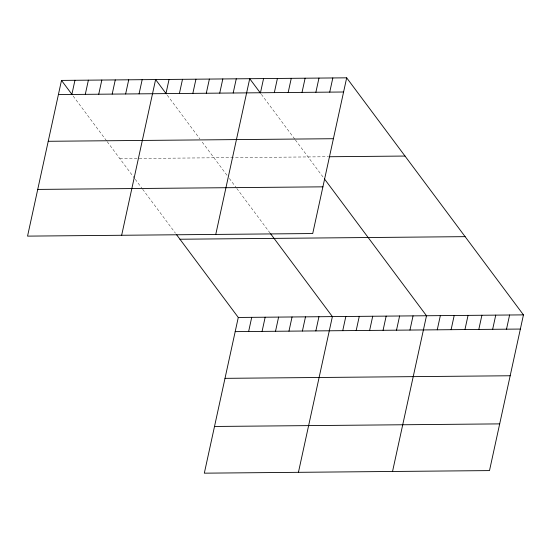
<?xml version="1.0" encoding="UTF-8"?>
<svg xmlns="http://www.w3.org/2000/svg" width="551" height="551" viewBox="0 0 551 551"><rect width="100%" height="100%" fill="white"/><g stroke="black" fill="none" stroke-linecap="round" stroke-linejoin="round"><path stroke-width="0.41" stroke-dasharray="2.75 2.07" d="M119.836 158.633L138.322 158.468M139.162 158.461L328.424 156.746M261.381 94.345L294.923 139.327M295.412 139.982L323.947 178.249M167.277 95.199L199.848 138.88M202.279 142.137L227.356 175.769M229.34 178.428L235.8 187.092M236.792 188.421L270.073 233.052M73.166 96.053L106.715 141.035M107.197 141.683L134.74 178.614M135.236 179.282L141.697 187.939M142.688 189.275L175.473 233.238"/><path stroke-width="0.83" d="M61.498 80.405L27.55 236.124L312.72 233.541L346.675 77.829L61.498 80.405L72.195 94.744M71.857 94.462L74.943 80.281M85.295 94.338L88.387 80.164M98.739 94.221L101.832 80.04M112.184 94.097L115.276 79.923M125.628 93.973L128.72 79.799M139.072 93.856L142.165 79.675M121.654 235.27L155.609 79.558L166.306 93.897M165.961 93.608L169.054 79.434M179.406 93.491L182.498 79.31M192.85 93.367L195.942 79.192M206.294 93.243L209.387 79.069M219.739 93.126L222.824 78.945M233.183 93.002L236.269 78.827M215.765 234.416L249.713 78.703L260.409 93.043M260.471 92.754L263.564 78.579M274.329 92.63L277.415 78.456M176.465 234.568L238.28 317.459L204.325 473.171L489.502 470.595L523.45 314.876L346.675 77.829M288.18 92.506L291.265 78.325M248.632 331.516L251.724 317.335M302.031 92.382L305.123 78.201M262.076 331.392L265.169 317.218M315.881 92.251L318.974 78.077M275.521 331.275L278.606 317.094M329.732 92.127L332.825 77.953M288.965 331.151L292.051 316.97M302.403 331.027L305.495 316.853M315.847 330.91L318.939 316.729M298.435 472.324L332.384 316.605L270.569 233.72M342.736 330.662L345.828 316.488M356.18 330.545L359.273 316.364M369.625 330.421L372.717 316.24M383.069 330.297L386.161 316.122M396.513 330.18L399.606 315.998M409.958 330.056L413.05 315.875M392.539 471.47L426.495 315.757L324.443 178.91M437.253 329.808L440.345 315.633M451.104 329.684L454.196 315.503M464.954 329.56L468.047 315.379M478.805 329.436L481.898 315.255M492.656 329.305L495.748 315.131M506.507 329.181L509.599 315.007M58.413 94.586L343.583 92.003M48.226 141.29L333.396 138.714M329.236 156.739L405.013 156.05M37.737 189.413L322.907 186.837M179.943 239.23L465.113 236.655M238.28 317.459L523.45 314.876M235.187 331.64L520.358 329.057M225.001 378.344L510.178 375.761M214.511 426.467L499.681 423.884"/></g></svg>
